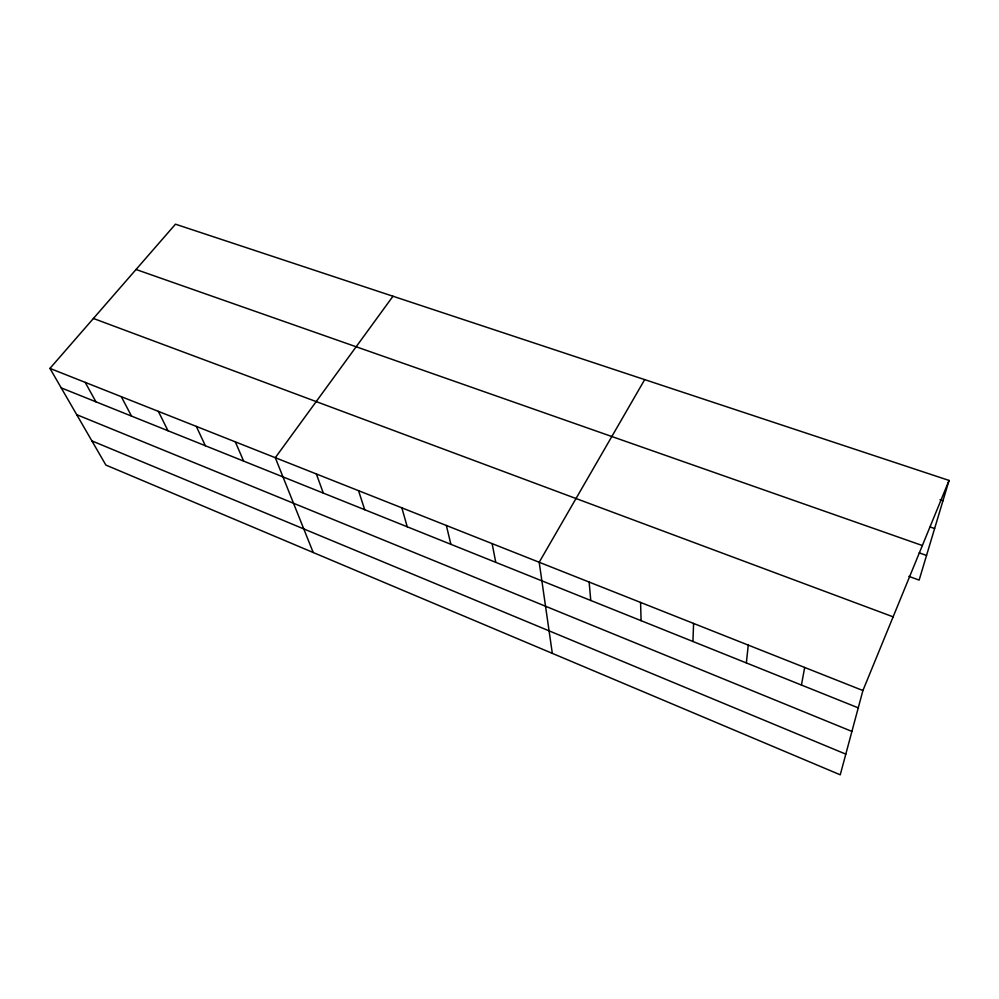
<?xml version="1.0" encoding="UTF-8"?>
<svg xmlns="http://www.w3.org/2000/svg" width="999" height="999" viewBox="0 0 999 999"><rect width="100%" height="100%" fill="white"/><g stroke="black" fill="none" stroke-linecap="round" stroke-linejoin="round"><path stroke-width="1.5" d="M692.931 641.483L693.593 623.438M746.353 662.936L748.263 645.104M801.435 685.052L804.682 667.457M949.05 480.432L862.911 690.534L840.246 774.812L105.869 465.059L49.95 368.406L175.474 224.188L949.05 480.432L919.142 580.094L908.89 576.386M644.692 379.62L539.198 562.262L552.322 653.371M392.982 296.241L275.299 457.704L313.211 552.509M939.997 499.762L942.956 500.761M930.206 526.997L934.614 528.521M136.051 269.493L922.352 545.529M919.205 552.859L926.535 555.456M93.419 318.469L893.118 616.833M49.95 368.406L862.911 690.534M61.214 387.874L858.253 707.854M76.711 414.672L851.91 731.418M91.883 440.884L845.803 754.133M85.19 382.38L95.941 401.81M121.316 396.69L131.518 416.096M158.354 411.363L167.969 430.731M196.341 426.411L205.344 445.741M235.302 441.858L243.669 461.126M316.358 473.963L323.314 493.094M358.516 490.671L364.71 509.715M401.835 507.842L407.23 526.785M446.353 525.474L450.886 544.318M492.132 543.618L495.754 562.325M589.135 582.055L590.759 600.474M640.571 602.434L641.096 620.679"/></g></svg>
